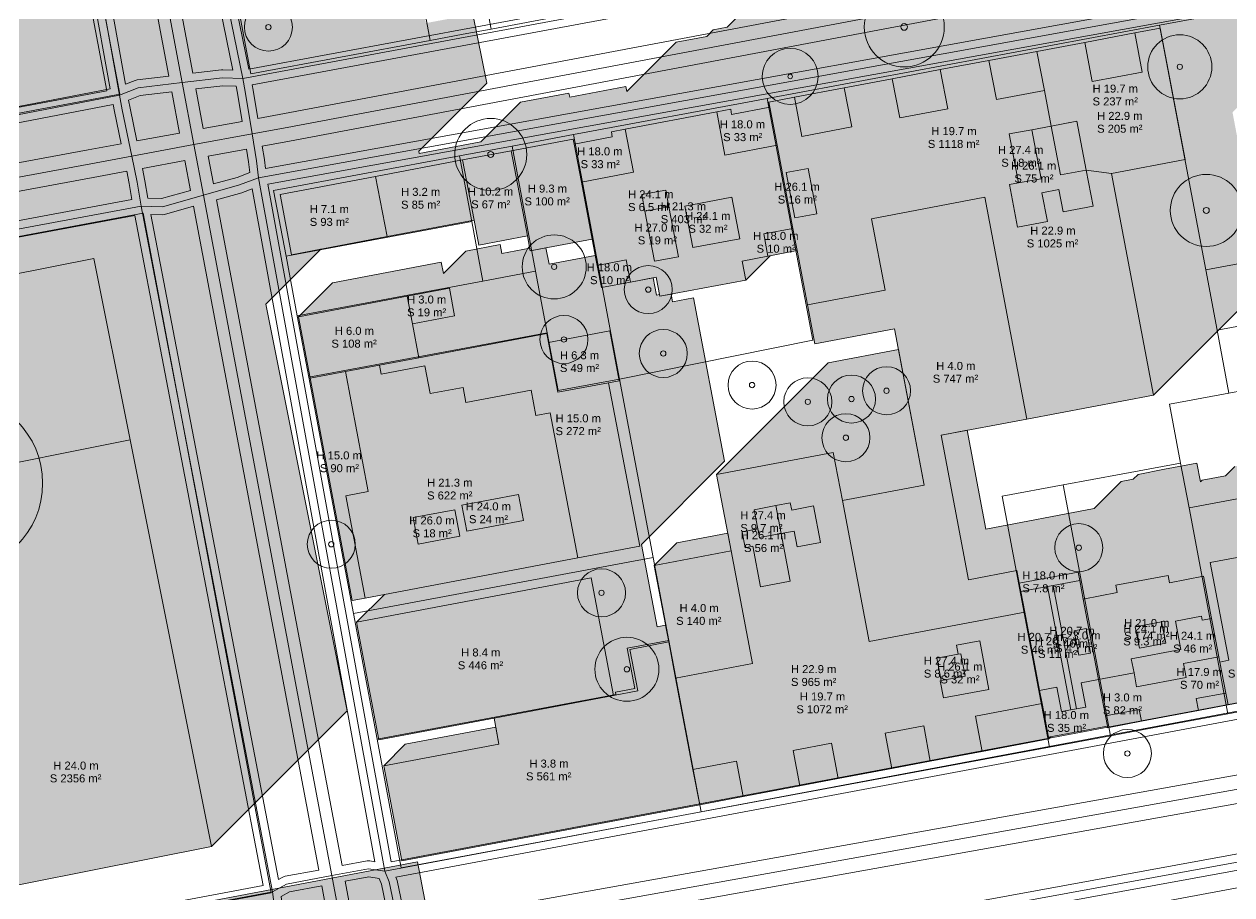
# Model space of a CAD drawing. Header units: metres. Extents: x -8 to 1190, y -11 to 1223.
# Drawn here: x 906.1 to 1057, y 972.3 to 1081.1 of the extents above; entities that cross this region are included whole.
import ezdxf

# ---------------------------------------------------------------- set-up
doc = ezdxf.new("R2010")
doc.units = ezdxf.units.M
doc.header["$MEASUREMENT"] = 0
for name, color, linetype, lineweight, true_color in [('TPX_BUILDING_AREAS_TEXT', 7, 'CONTINUOUS', 0, 0x000000), ('TPX_BUILDING_HEIGHTS_TEXT', 7, 'CONTINUOUS', 0, 0x000000), ('TPX_BUILDINGS', 7, 'CONTINUOUS', 0, 0x000000), ('TPX_BUILDINGS_HATCH', 7, 'CONTINUOUS', 0, 0xf0f0f0), ('TPX_BUILDINGS_SHADOWS_HATCH', 7, 'CONTINUOUS', 0, 0x000000), ('TPX_BUILDINGS_SHADOWS_OUTLINES', 7, 'CONTINUOUS', 0, 0x000000), ('TPX_CADASTRES', 7, 'CONTINUOUS', 0, 0x646464), ('TPX_ROADS_AXES', 7, 'CONTINUOUS', 0, 0x323232), ('TPX_ROADS_CONTOURS', 7, 'CONTINUOUS', 0, 0x646464), ('TPX_VEGETATION_TREES_INDIVIDUAL', 7, 'CONTINUOUS', 0, 0x136734)]:
    doc.layers.add(name, color=color, linetype=linetype, lineweight=lineweight, true_color=true_color)
doc.styles.add('TPX_TEXTE', font='arial.ttf')

# ---------------------------------------------------------------- blocks, each defined once
blk = doc.blocks.new('TREETR003_CR030')
at = {"layer": 'TPX_VEGETATION_TREES_INDIVIDUAL'}
for radius in [3, 0.333]:
    blk.add_circle((0, 0, 0.04), radius, dxfattribs=at)
blk = doc.blocks.new('TREETR003_CR035')
at = {"layer": 'TPX_VEGETATION_TREES_INDIVIDUAL'}
for radius in [3.5, 0.292]:
    blk.add_circle((0, 0, 0.04), radius, dxfattribs=at)
blk = doc.blocks.new('TREETR004_CR045')
at = {"layer": 'TPX_VEGETATION_TREES_INDIVIDUAL'}
for radius in [4.5, 0.375]:
    blk.add_circle((0, 0, 0.04), radius, dxfattribs=at)
blk = doc.blocks.new('TREETR003_CR040')
at = {"layer": 'TPX_VEGETATION_TREES_INDIVIDUAL'}
for radius in [4, 0.333]:
    blk.add_circle((0, 0, 0.04), radius, dxfattribs=at)
blk = doc.blocks.new('TREETR004_CR050')
at = {"layer": 'TPX_VEGETATION_TREES_INDIVIDUAL'}
for radius in [5, 0.417]:
    blk.add_circle((0, 0, 0.04), radius, dxfattribs=at)
blk = doc.blocks.new('TREETR009_CR110')
at = {"layer": 'TPX_VEGETATION_TREES_INDIVIDUAL'}
for radius in [11, 0.917]:
    blk.add_circle((0, 0, 0.04), radius, dxfattribs=at)

msp = doc.modelspace()

# ---------------------------------------------------------------- hatches: boundary and pattern name
at = {"layer": 'TPX_BUILDINGS_HATCH'}
h = msp.add_hatch(color=256, dxfattribs=at)
h.paths.add_polyline_path([(905.04, 1133.21), (840.03, 1121.08), (845.72, 1090.84), (847.83, 1079.6), (851.39, 1060.62), (916.41, 1072.75), (905.04, 1133.21)])
h.paths.add_polyline_path([(875.44, 1111.5), (887.15, 1113.68), (892.71, 1084.04), (890.51, 1083.64), (886.66, 1104.15), (877.16, 1102.38), (875.44, 1111.5)], flags=16)
for points in [[(1038.62, 1078.79), (1032.63, 1077.66), (1033.56, 1072.76), (1034.4, 1068.33), (1037.63, 1068.94), (1038.79, 1062.82), (1041.93, 1062.42), (1051.16, 1064.16), (1048.04, 1080.57), (1044.84, 1079.97), (1038.62, 1078.79)], [(1038.62, 1078.79), (1032.63, 1077.66), (1033.56, 1072.76), (1034.4, 1068.33), (1037.63, 1068.94), (1038.79, 1062.82), (1041.93, 1062.42), (1051.16, 1064.16), (1048.04, 1080.57), (1044.84, 1079.97), (1045.78, 1075.07), (1039.55, 1073.9), (1038.62, 1078.79)], [(1002.34, 1071.93), (999.14, 1071.33), (999.26, 1070.69), (1000.16, 1065.94), (1002.14, 1055.54), (1002.67, 1052.77), (1003.96, 1045.98), (1013.65, 1047.81), (1011.96, 1056.75), (1026.11, 1059.44), (1031.38, 1031.73), (1047.2, 1034.72), (1041.93, 1062.42), (1038.79, 1062.82), (1035.57, 1062.22), (1034.4, 1068.33), (1033.56, 1072.76), (1032.63, 1077.66), (1026.63, 1076.52), (1020.56, 1075.38), (1014.56, 1074.24), (1008.56, 1073.11), (1002.34, 1071.93)], [(1002.34, 1071.93), (999.14, 1071.33), (999.26, 1070.69), (1000.16, 1065.94), (1002.14, 1055.54), (1002.67, 1052.77), (1003.96, 1045.98), (1013.65, 1047.81), (1011.96, 1056.75), (1026.11, 1059.44), (1031.38, 1031.73), (1047.2, 1034.72), (1041.93, 1062.42), (1038.79, 1062.82), (1035.57, 1062.22), (1034.4, 1068.33), (1033.56, 1072.76), (1027.56, 1071.63), (1026.63, 1076.52), (1020.56, 1075.38), (1021.49, 1070.49), (1015.49, 1069.35), (1014.56, 1074.24), (1008.56, 1073.11), (1009.49, 1068.22), (1003.27, 1067.04), (1002.34, 1071.93)], [(982.23, 1062.56), (975.71, 1061.32), (977.07, 1054.19), (977.69, 1050.93), (981.33, 1051.61), (981.87, 1048.84), (985.07, 1049.45), (985.52, 1047.07), (996.27, 1049.1), (995.82, 1051.47), (999.03, 1052.08), (998.49, 1054.86), (1002.14, 1055.54), (1000.16, 1065.94), (993.65, 1064.71), (992.62, 1070.1), (981.2, 1067.94), (982.23, 1062.56)], [(994.37, 1070.43), (992.62, 1070.1), (993.65, 1064.71), (1000.16, 1065.94), (999.26, 1070.69), (994.49, 1069.79), (994.37, 1070.43)], [(1031.98, 1067.88), (1029.18, 1067.34), (1030.34, 1061.23), (1029.19, 1061.02), (1030.21, 1055.71), (1033.93, 1056.4), (1033.25, 1059.99), (1035.37, 1060.39), (1035.9, 1057.62), (1039.65, 1058.32), (1038.79, 1062.82), (1035.57, 1062.22), (1034.4, 1068.33), (1031.98, 1067.88)], [(979.58, 1066.98), (974.81, 1066.07), (975.71, 1061.32), (982.23, 1062.56), (981.2, 1067.94), (979.46, 1067.62), (979.58, 1066.98)], [(1031.98, 1067.88), (1029.18, 1067.34), (1030.34, 1061.23), (1033.14, 1061.75), (1031.98, 1067.88)], [(966.95, 1065.25), (960.88, 1064.1), (962.31, 1056.57), (962.91, 1053.46), (968.97, 1054.61), (966.95, 1065.25)], [(974.69, 1066.71), (966.95, 1065.25), (968.97, 1054.61), (969.33, 1052.73), (977.07, 1054.19), (975.71, 1061.32), (974.81, 1066.07), (974.69, 1066.71)], [(960.88, 1064.1), (950.01, 1062.05), (951.44, 1054.52), (962.31, 1056.57), (960.88, 1064.1)], [(1004.05, 1063.05), (1001.31, 1062.54), (1002.4, 1056.85), (1005.13, 1057.35), (1004.05, 1063.05)], [(950.01, 1062.05), (938.08, 1059.8), (939.51, 1052.26), (951.44, 1054.52), (950.01, 1062.05)], [(986.26, 1060.33), (983.26, 1059.77), (983.65, 1057.68), (986.65, 1058.24), (986.26, 1060.33)], [(994.51, 1059.45), (988.64, 1058.34), (989.62, 1053.14), (995.5, 1054.25), (994.51, 1059.45)], [(1013.65, 1047.81), (1003.96, 1045.98), (1004.88, 1041.14), (1014.83, 1043.02), (1018.54, 1023.49), (1008.33, 1021.56), (1011.68, 1003.94), (1031.12, 1007.62), (1030.62, 1010.18), (1030.43, 1011.22), (1030.13, 1012.79), (1024.1, 1011.64), (1020.66, 1029.71), (1031.38, 1031.73), (1026.11, 1059.44), (1011.96, 1056.75), (1013.65, 1047.81)], [(986.65, 1058.24), (983.65, 1057.68), (984.84, 1051.45), (987.83, 1052.01), (986.65, 1058.24)], [(1002.14, 1055.54), (998.49, 1054.86), (999.03, 1052.08), (1002.67, 1052.77), (1002.14, 1055.54)], [(914.82, 1051.8), (856.01, 1040.13), (860.54, 1017.43), (897.68, 1024.82), (919.34, 1029.13), (914.82, 1051.8)], [(981.33, 1051.61), (977.69, 1050.93), (978.21, 1048.15), (981.87, 1048.84), (981.33, 1051.61)], [(959.23, 1048.08), (953.96, 1047.08), (954.6, 1043.64), (959.88, 1044.64), (959.23, 1048.08)], [(953.96, 1047.08), (940.36, 1044.51), (941.83, 1036.82), (946.23, 1037.66), (950.49, 1038.46), (955.42, 1039.39), (954.6, 1043.64), (953.96, 1047.08)], [(979.25, 1042.73), (971.59, 1041.28), (972.78, 1035.07), (979.11, 1036.27), (980.43, 1036.52), (979.25, 1042.73)], [(955.42, 1039.39), (950.49, 1038.46), (950.7, 1037.35), (956.16, 1038.39), (956.83, 1034.91), (960.93, 1035.68), (961.29, 1033.81), (969.43, 1035.35), (970.04, 1032.16), (971.82, 1032.49), (975.26, 1014.38), (983, 1015.85), (979.11, 1036.27), (972.78, 1035.07), (971.59, 1041.28), (971.38, 1042.41), (955.42, 1039.39)], [(950.49, 1038.46), (946.23, 1037.66), (949.08, 1022.66), (946.28, 1022.13), (948.71, 1009.37), (975.26, 1014.38), (971.82, 1032.49), (970.04, 1032.16), (969.43, 1035.35), (961.29, 1033.81), (960.93, 1035.68), (956.83, 1034.91), (956.16, 1038.39), (950.7, 1037.35), (950.49, 1038.46)], [(946.23, 1037.66), (941.83, 1036.82), (947.1, 1009.06), (948.71, 1009.37), (946.28, 1022.13), (949.08, 1022.66), (946.23, 1037.66)], [(903.58, 995.39), (848.97, 984.5), (853.24, 963.16), (929.49, 978.31), (919.34, 1029.13), (897.68, 1024.82), (903.58, 995.39)], [(997.09, 1001.19), (987.49, 999.37), (989.66, 987.95), (995.09, 988.98), (995.93, 984.57), (1002.99, 985.91), (1002.16, 990.31), (1006.96, 991.22), (1007.8, 986.82), (1014.51, 988.08), (1013.67, 992.49), (1018.48, 993.39), (1019.31, 989), (1025.78, 990.21), (1024.94, 994.62), (1033.29, 996.19), (1032.97, 997.81), (1031.12, 1007.62), (1011.68, 1003.94), (1008.33, 1021.56), (1007.18, 1027.57), (992.6, 1024.81), (994.42, 1015.26), (997.09, 1001.19)], [(997.09, 1001.19), (987.49, 999.37), (989.66, 987.95), (990.5, 983.55), (995.93, 984.57), (1002.99, 985.91), (1007.8, 986.82), (1014.51, 988.08), (1019.31, 989), (1025.78, 990.21), (1034.12, 991.79), (1034.08, 991.97), (1033.29, 996.19), (1032.97, 997.81), (1031.12, 1007.62), (1011.68, 1003.94), (1008.33, 1021.56), (1007.18, 1027.57), (992.6, 1024.81), (994.42, 1015.26), (997.09, 1001.19)], [(967.88, 1022.32), (960.8, 1020.98), (961.41, 1017.73), (968.5, 1019.07), (967.88, 1022.32)], [(959.9, 1020.4), (954.69, 1019.43), (955.33, 1016.11), (960.52, 1017.09), (959.9, 1020.4)], [(997.75, 1018.02), (995.8, 1017.65), (996.18, 1015.66), (997.12, 1015.83), (998.08, 1010.75), (1001.79, 1011.46), (1000.66, 1017.44), (1002.28, 1017.74), (1002.66, 1015.75), (1005.61, 1016.3), (1004.73, 1020.87), (1001.99, 1020.35), (1001.82, 1021.26), (999.99, 1020.91), (997.3, 1020.4), (997.75, 1018.02)], [(999.99, 1020.91), (997.3, 1020.4), (997.75, 1018.02), (997.95, 1016.93), (1000.66, 1017.44), (999.99, 1020.91)], [(994.42, 1015.26), (984.82, 1013.45), (986.63, 1003.89), (987.49, 999.37), (997.09, 1001.19), (994.42, 1015.26)], [(1058.78, 1014.66), (1054.27, 1013.8), (1056.59, 1001.59), (1055.48, 1001.37), (1056.22, 997.48), (1056.5, 996.02), (1064, 997.43), (1061.39, 1011.16), (1059.52, 1010.81), (1058.78, 1014.66)], [(1037.77, 1012.6), (1030.43, 1011.22), (1030.62, 1010.18), (1033.94, 1010.81), (1034.65, 1010.95), (1037.97, 1011.57), (1037.77, 1012.6)], [(976.95, 1011.88), (947.62, 1006.34), (950.41, 991.66), (964.8, 994.38), (979.74, 997.2), (976.95, 1011.88)], [(1034.65, 1010.95), (1033.94, 1010.81), (1036.86, 995.4), (1037.58, 995.54), (1034.65, 1010.95)], [(1037.97, 1011.57), (1034.65, 1010.95), (1037.58, 995.54), (1038.74, 995.75), (1038.17, 998.78), (1040.32, 999.2), (1038.41, 1009.24), (1037.97, 1011.57)], [(1042.66, 1010.05), (1038.41, 1009.24), (1040.32, 999.2), (1044.78, 1000.03), (1045.08, 998.26), (1051.26, 999.43), (1050.93, 1001.2), (1055.35, 1002.03), (1054.45, 1006.82), (1053.45, 1012.09), (1049.18, 1011.28), (1049.01, 1012.2), (1042.49, 1010.97), (1042.66, 1010.05)], [(1033.94, 1010.81), (1030.62, 1010.18), (1031.12, 1007.62), (1032.97, 997.81), (1035.13, 998.22), (1035.71, 995.19), (1036.86, 995.4), (1033.94, 1010.81)], [(1050.6, 1002.96), (1044.41, 1001.79), (1044.78, 1000.03), (1045.08, 998.26), (1051.26, 999.43), (1050.93, 1001.2), (1055.35, 1002.03), (1054.45, 1006.82), (1053.29, 1006.61), (1053.2, 1007.11), (1049.92, 1006.48), (1050.6, 1002.96)], [(1048.21, 1006.41), (1044.91, 1005.79), (1045.43, 1003.09), (1048.73, 1003.72), (1048.21, 1006.41)], [(1038.76, 1005.56), (1037.26, 1005.28), (1037.85, 1002.22), (1039.34, 1002.5), (1038.76, 1005.56)], [(965.41, 991.12), (951.02, 988.41), (953.29, 976.52), (990.5, 983.55), (989.66, 987.95), (987.49, 999.37), (986.63, 1003.89), (981.76, 1002.96), (982.75, 997.77), (979.74, 997.2), (964.8, 994.38), (965.41, 991.12)], [(1022.8, 1002.34), (1020.14, 1001.84), (1020.67, 999.05), (1020.55, 999.04), (1020.95, 996.9), (1026.64, 997.96), (1025.49, 1004.02), (1022.59, 1003.47), (1022.8, 1002.34)], [(1022.8, 1002.34), (1020.14, 1001.84), (1020.67, 999.05), (1023.66, 999.62), (1023.13, 1002.41), (1022.8, 1002.34)], [(1044.78, 1000.03), (1040.32, 999.2), (1041.18, 994.65), (1041.43, 993.36), (1041.46, 993.17), (1045.68, 993.97), (1052.8, 995.32), (1056.5, 996.02), (1056.22, 997.48), (1055.48, 1001.37), (1055.35, 1002.03), (1050.93, 1001.2), (1051.26, 999.43), (1045.08, 998.26), (1044.78, 1000.03)], [(1044.78, 1000.03), (1040.32, 999.2), (1041.18, 994.65), (1045.4, 995.45), (1045.68, 993.97), (1052.8, 995.32), (1052.52, 996.8), (1056.22, 997.48), (1055.48, 1001.37), (1055.35, 1002.03), (1050.93, 1001.2), (1051.26, 999.43), (1045.08, 998.26), (1044.78, 1000.03)], [(1035.13, 998.22), (1032.97, 997.81), (1033.29, 996.19), (1034.08, 991.97), (1041.43, 993.36), (1041.18, 994.65), (1040.32, 999.2), (1038.17, 998.78), (1038.74, 995.75), (1037.58, 995.54), (1036.86, 995.4), (1035.71, 995.19), (1035.13, 998.22)]]:
    msp.add_hatch(color=256, dxfattribs=at).paths.add_polyline_path(points)
at = {"layer": 'TPX_BUILDINGS_SHADOWS_HATCH'}
h = msp.add_hatch(color=256, dxfattribs=at)
h.paths.add_polyline_path([(623.67, 1037.01), (616.95, 1030.29), (655.74, 1059.6), (657.99, 1061.29), (674.58, 1038.75), (674.84, 1037.36), (676.64, 1027.67), (640.59, 1021.06), (619.5, 999.97), (639.07, 1003.63), (648.18, 990.73), (653.39, 963.1), (656.94, 963.76), (660.45, 945.19), (675.69, 948.03), (677.41, 938.91), (661.32, 935.9), (663.79, 922.76), (724.74, 983.72), (723.79, 988.76), (727.16, 992.12), (724.14, 1008.12), (726.2, 1020.25), (745.42, 1023.85), (746.78, 1016.64), (750.71, 1017.37), (751.81, 1011.56), (757.12, 1012.56), (767.64, 956.87), (770.24, 943.11), (774.48, 947.35), (771.89, 961.11), (765.8, 993.32), (783.15, 1010.67), (780.27, 1025.09), (856.01, 1040.13), (914.82, 1051.8), (919.34, 1029.13), (929.49, 978.31), (946.46, 995.28), (936.31, 1046.1), (943.17, 1052.95), (939.51, 1052.26), (938.08, 1059.8), (950.01, 1062.05), (960.88, 1064.1), (966.95, 1065.25), (974.69, 1066.71), (974.81, 1066.07), (979.58, 1066.98), (979.46, 1067.62), (981.2, 1067.94), (992.62, 1070.1), (994.37, 1070.43), (994.49, 1069.79), (999.26, 1070.69), (999.14, 1071.33), (1002.34, 1071.93), (1008.56, 1073.11), (1014.56, 1074.24), (1020.56, 1075.38), (1026.63, 1076.52), (1032.63, 1077.66), (1038.62, 1078.79), (1044.84, 1079.97), (1048.04, 1080.57), (1051.16, 1064.16), (1041.93, 1062.42), (1047.2, 1034.72), (1061.13, 1048.65), (1057.06, 1070.06), (1065.09, 1078.09), (1061.97, 1094.5), (1058.77, 1093.9), (1052.55, 1092.72), (1046.56, 1091.59), (1040.56, 1090.45), (1034.49, 1089.31), (1028.49, 1088.17), (1022.49, 1087.04), (1016.27, 1085.86), (1013.07, 1085.26), (1011.06, 1083.24), (1008.16, 1082.7), (1007.68, 1085.16), (996.26, 1083.01), (993.93, 1080.67), (992.19, 1080.34), (991.37, 1079.53), (987.54, 1078.8), (981.39, 1072.65), (981.26, 1073.28), (974.26, 1071.96), (974.16, 1072.46), (968.1, 1071.31), (963.15, 1066.36), (955.44, 1064.91), (955.39, 1065.18), (963.89, 1073.68), (962.17, 1082.29), (956.29, 1081.19), (953.66, 1095.22), (929.3, 1090.38), (918.69, 1146.86), (853.68, 1134.72), (852.9, 1133.95), (821.49, 1128.08), (820.15, 1126.73), (811.24, 1125.07), (810.71, 1127.93), (805.52, 1126.96), (803.03, 1126.5), (774.74, 1121.25), (769.86, 1116.37), (769.13, 1120.2), (757.31, 1118.01), (755.73, 1126.42), (726.08, 1120.82), (725.9, 1121.73), (722.33, 1121.06), (724.1, 1111.74), (718.5, 1110.68), (712.75, 1109.6), (705.28, 1108.2), (695.59, 1106.37), (680.22, 1091), (741.44, 1102.55), (752.94, 1041.95), (746.74, 1040.78), (736.74, 1030.78), (735.73, 1036.07), (717.92, 1032.72), (717.44, 1035.26), (717.1, 1035.2), (691.72, 1030.41), (685.08, 1065.35), (684.84, 1065.31), (674.39, 1054.85), (664.7, 1068.01), (662.46, 1066.32), (623.67, 1037.01)])
h.paths.add_polyline_path([(659.31, 964.85), (672.09, 967.23), (674.77, 952.95), (662, 950.57), (659.31, 964.85)], flags=16)
h.paths.add_polyline_path([(694.88, 1013.8), (717.77, 1018.11), (723.41, 988.45), (723.42, 988.38), (711.34, 986.11), (696.31, 1006.22), (694.88, 1013.8)], flags=16)
h.paths.add_polyline_path([(759.54, 1106.05), (791.6, 1112.03), (808.62, 1115.21), (840.03, 1121.08), (905.04, 1133.21), (916.41, 1072.75), (882.26, 1066.38), (872.98, 1057.1), (818.83, 1046.35), (826.98, 1054.49), (826.7, 1056.01), (787.51, 1048.69), (783.55, 1047.95), (770.91, 1045.59), (769.41, 1053.57), (768.07, 1060.68), (766.7, 1067.95), (765.22, 1075.82), (762.41, 1090.78), (759.54, 1106.05)], flags=16)
for points in [[(1037, 1068.83), (1034.4, 1068.33), (1035.57, 1062.22), (1038.79, 1062.82), (1037.63, 1068.94), (1037, 1068.83)], [(944.61, 1048.76), (940.36, 1044.51), (953.96, 1047.08), (959.23, 1048.08), (959.88, 1044.64), (954.6, 1043.64), (955.42, 1039.39), (971.38, 1042.41), (971.59, 1041.28), (979.25, 1042.73), (980.43, 1036.52), (979.11, 1036.27), (983, 1015.85), (975.26, 1014.38), (951.1, 1009.82), (947.62, 1006.34), (976.95, 1011.88), (979.74, 997.2), (982.75, 997.77), (981.76, 1002.96), (986.63, 1003.89), (986.23, 1005.99), (985.18, 1005.78), (983.22, 1016.07), (993.61, 1026.46), (989.72, 1046.87), (987.1, 1046.38), (986.92, 1047.33), (985.52, 1047.07), (985.48, 1047.29), (985.1, 1047.22), (984.69, 1049.37), (981.87, 1048.84), (978.21, 1048.15), (977.69, 1050.93), (977.45, 1052.16), (971.68, 1051.06), (971.29, 1053.1), (969.33, 1052.73), (969.26, 1053.08), (965.76, 1052.42), (965.55, 1053.52), (961.29, 1052.72), (958.47, 1049.9), (958.2, 1051.32), (944.61, 1048.76)], [(999.03, 1052.08), (995.82, 1051.47), (996.27, 1049.1), (999.31, 1052.13), (999.03, 1052.08)], [(994.87, 1027.08), (992.6, 1024.81), (1007.18, 1027.57), (1008.33, 1021.56), (1018.54, 1023.49), (1015.32, 1040.41), (1006.53, 1038.74), (994.87, 1027.08)], [(1020.72, 1029.72), (1020.66, 1029.71), (1024.1, 1011.64), (1030.13, 1012.79), (1030.43, 1011.22), (1037.77, 1012.6), (1037.97, 1011.57), (1038.41, 1009.24), (1042.66, 1010.05), (1042.49, 1010.97), (1049.01, 1012.2), (1049.18, 1011.28), (1053.45, 1012.09), (1054.45, 1006.82), (1055.35, 1002.03), (1055.48, 1001.37), (1056.59, 1001.59), (1054.27, 1013.8), (1058.78, 1014.66), (1059.52, 1010.81), (1061.39, 1011.16), (1061.1, 1012.66), (1064.2, 1013.25), (1064.64, 1010.93), (1068.37, 1011.64), (1070.9, 998.31), (1071.38, 998.79), (1066.87, 1022.53), (1072.78, 1023.65), (1074.27, 1015.83), (1077.28, 1016.4), (1075.31, 1026.76), (1070.12, 1025.78), (1068.77, 1024.43), (1068.29, 1026.94), (1064.03, 1026.13), (1063.86, 1027.05), (1057.34, 1025.82), (1056.17, 1024.65), (1053.26, 1024.09), (1053.05, 1023.88), (1052.6, 1026.2), (1048.57, 1025.45), (1045.26, 1024.82), (1044.67, 1024.23), (1043.16, 1023.94), (1039.76, 1020.55), (1026.26, 1017.99), (1023.91, 1030.32), (1020.72, 1029.72)], [(987.64, 1016.28), (984.82, 1013.45), (994.42, 1015.26), (994, 1017.48), (987.64, 1016.28)], [(953.71, 991.1), (951.02, 988.41), (965.41, 991.12), (965.01, 993.23), (953.71, 991.1)], [(1034.36, 992.03), (1034.08, 991.97), (1034.12, 991.79), (1034.36, 992.03)], [(912.47, 968.3), (894.94, 950.76), (937.71, 958.9), (944.87, 921.42), (962.41, 938.96), (955.25, 976.43), (912.47, 968.3)]]:
    msp.add_hatch(color=256, dxfattribs=at).paths.add_polyline_path(points)

# ---------------------------------------------------------------- linework, layer by layer
at = {"layer": 'TPX_BUILDINGS', "elevation": 0.04}
for points in [[(905.04, 1133.21), (840.03, 1121.08), (845.72, 1090.84), (847.83, 1079.6), (851.39, 1060.62), (916.41, 1072.75)], [(1038.62, 1078.79), (1032.63, 1077.66), (1033.56, 1072.76), (1034.4, 1068.33), (1037.63, 1068.94), (1038.79, 1062.82), (1041.93, 1062.42), (1051.16, 1064.16), (1048.04, 1080.57), (1044.84, 1079.97)], [(1038.62, 1078.79), (1032.63, 1077.66), (1033.56, 1072.76), (1034.4, 1068.33), (1037.63, 1068.94), (1038.79, 1062.82), (1041.93, 1062.42), (1051.16, 1064.16), (1048.04, 1080.57), (1044.84, 1079.97), (1045.78, 1075.07), (1039.55, 1073.9)], [(1002.34, 1071.93), (999.14, 1071.33), (999.26, 1070.69), (1000.16, 1065.94), (1002.14, 1055.54), (1002.67, 1052.77), (1003.96, 1045.98), (1013.65, 1047.81), (1011.96, 1056.75), (1026.11, 1059.44), (1031.38, 1031.73), (1047.2, 1034.72), (1041.93, 1062.42), (1038.79, 1062.82), (1035.57, 1062.22), (1034.4, 1068.33), (1033.56, 1072.76), (1032.63, 1077.66), (1026.63, 1076.52), (1020.56, 1075.38), (1014.56, 1074.24), (1008.56, 1073.11)], [(1002.34, 1071.93), (999.14, 1071.33), (999.26, 1070.69), (1000.16, 1065.94), (1002.14, 1055.54), (1002.67, 1052.77), (1003.96, 1045.98), (1013.65, 1047.81), (1011.96, 1056.75), (1026.11, 1059.44), (1031.38, 1031.73), (1047.2, 1034.72), (1041.93, 1062.42), (1038.79, 1062.82), (1035.57, 1062.22), (1034.4, 1068.33), (1033.56, 1072.76), (1027.56, 1071.63), (1026.63, 1076.52), (1020.56, 1075.38), (1021.49, 1070.49), (1015.49, 1069.35), (1014.56, 1074.24), (1008.56, 1073.11), (1009.49, 1068.22), (1003.27, 1067.04)], [(982.23, 1062.56), (975.71, 1061.32), (977.07, 1054.19), (977.69, 1050.93), (981.33, 1051.61), (981.87, 1048.84), (985.07, 1049.45), (985.52, 1047.07), (996.27, 1049.1), (995.82, 1051.47), (999.03, 1052.08), (998.49, 1054.86), (1002.14, 1055.54), (1000.16, 1065.94), (993.65, 1064.71), (992.62, 1070.1), (981.2, 1067.94)], [(994.37, 1070.43), (992.62, 1070.1), (993.65, 1064.71), (1000.16, 1065.94), (999.26, 1070.69), (994.49, 1069.79)], [(1031.98, 1067.88), (1029.18, 1067.34), (1030.34, 1061.23), (1029.19, 1061.02), (1030.21, 1055.71), (1033.93, 1056.4), (1033.25, 1059.99), (1035.37, 1060.39), (1035.9, 1057.62), (1039.65, 1058.32), (1038.79, 1062.82), (1035.57, 1062.22), (1034.4, 1068.33)], [(979.58, 1066.98), (974.81, 1066.07), (975.71, 1061.32), (982.23, 1062.56), (981.2, 1067.94), (979.46, 1067.62)], [(1031.98, 1067.88), (1029.18, 1067.34), (1030.34, 1061.23), (1033.14, 1061.75)], [(966.95, 1065.25), (960.88, 1064.1), (962.31, 1056.57), (962.91, 1053.46), (968.97, 1054.61)], [(974.69, 1066.71), (966.95, 1065.25), (968.97, 1054.61), (969.33, 1052.73), (977.07, 1054.19), (975.71, 1061.32), (974.81, 1066.07)], [(960.88, 1064.1), (950.01, 1062.05), (951.44, 1054.52), (962.31, 1056.57)], [(1004.05, 1063.05), (1001.31, 1062.54), (1002.4, 1056.85), (1005.13, 1057.35)], [(950.01, 1062.05), (938.08, 1059.8), (939.51, 1052.26), (951.44, 1054.52)], [(986.26, 1060.33), (983.26, 1059.77), (983.65, 1057.68), (986.65, 1058.24)], [(994.51, 1059.45), (988.64, 1058.34), (989.62, 1053.14), (995.5, 1054.25)], [(1013.65, 1047.81), (1003.96, 1045.98), (1004.88, 1041.14), (1014.83, 1043.02), (1018.54, 1023.49), (1008.33, 1021.56), (1011.68, 1003.94), (1031.12, 1007.62), (1030.62, 1010.18), (1030.43, 1011.22), (1030.13, 1012.79), (1024.1, 1011.64), (1020.66, 1029.71), (1031.38, 1031.73), (1026.11, 1059.44), (1011.96, 1056.75)], [(986.65, 1058.24), (983.65, 1057.68), (984.84, 1051.45), (987.83, 1052.01)], [(1002.14, 1055.54), (998.49, 1054.86), (999.03, 1052.08), (1002.67, 1052.77)], [(914.82, 1051.8), (856.01, 1040.13), (860.54, 1017.43), (897.68, 1024.82), (919.34, 1029.13)], [(981.33, 1051.61), (977.69, 1050.93), (978.21, 1048.15), (981.87, 1048.84)], [(959.23, 1048.08), (953.96, 1047.08), (954.6, 1043.64), (959.88, 1044.64)], [(953.96, 1047.08), (940.36, 1044.51), (941.83, 1036.82), (946.23, 1037.66), (950.49, 1038.46), (955.42, 1039.39), (954.6, 1043.64)], [(979.25, 1042.73), (971.59, 1041.28), (972.78, 1035.07), (979.11, 1036.27), (980.43, 1036.52)], [(955.42, 1039.39), (950.49, 1038.46), (950.7, 1037.35), (956.16, 1038.39), (956.83, 1034.91), (960.93, 1035.68), (961.29, 1033.81), (969.43, 1035.35), (970.04, 1032.16), (971.82, 1032.49), (975.26, 1014.38), (983, 1015.85), (979.11, 1036.27), (972.78, 1035.07), (971.59, 1041.28), (971.38, 1042.41)], [(950.49, 1038.46), (946.23, 1037.66), (949.08, 1022.66), (946.28, 1022.13), (948.71, 1009.37), (975.26, 1014.38), (971.82, 1032.49), (970.04, 1032.16), (969.43, 1035.35), (961.29, 1033.81), (960.93, 1035.68), (956.83, 1034.91), (956.16, 1038.39), (950.7, 1037.35)], [(946.23, 1037.66), (941.83, 1036.82), (947.1, 1009.06), (948.71, 1009.37), (946.28, 1022.13), (949.08, 1022.66)], [(903.58, 995.39), (848.97, 984.5), (853.24, 963.16), (929.49, 978.31), (919.34, 1029.13), (897.68, 1024.82)], [(997.09, 1001.19), (987.49, 999.37), (989.66, 987.95), (995.09, 988.98), (995.93, 984.57), (1002.99, 985.91), (1002.16, 990.31), (1006.96, 991.22), (1007.8, 986.82), (1014.51, 988.08), (1013.67, 992.49), (1018.48, 993.39), (1019.31, 989), (1025.78, 990.21), (1024.94, 994.62), (1033.29, 996.19), (1032.97, 997.81), (1031.12, 1007.62), (1011.68, 1003.94), (1008.33, 1021.56), (1007.18, 1027.57), (992.6, 1024.81), (994.42, 1015.26)], [(997.09, 1001.19), (987.49, 999.37), (989.66, 987.95), (990.5, 983.55), (995.93, 984.57), (1002.99, 985.91), (1007.8, 986.82), (1014.51, 988.08), (1019.31, 989), (1025.78, 990.21), (1034.12, 991.79), (1034.08, 991.97), (1033.29, 996.19), (1032.97, 997.81), (1031.12, 1007.62), (1011.68, 1003.94), (1008.33, 1021.56), (1007.18, 1027.57), (992.6, 1024.81), (994.42, 1015.26)], [(967.88, 1022.32), (960.8, 1020.98), (961.41, 1017.73), (968.5, 1019.07)], [(959.9, 1020.4), (954.69, 1019.43), (955.33, 1016.11), (960.52, 1017.09)], [(997.75, 1018.02), (995.8, 1017.65), (996.18, 1015.66), (997.12, 1015.83), (998.08, 1010.75), (1001.79, 1011.46), (1000.66, 1017.44), (1002.28, 1017.74), (1002.66, 1015.75), (1005.61, 1016.3), (1004.73, 1020.87), (1001.99, 1020.35), (1001.82, 1021.26), (999.99, 1020.91), (997.3, 1020.4)], [(999.99, 1020.91), (997.3, 1020.4), (997.75, 1018.02), (997.95, 1016.93), (1000.66, 1017.44)], [(994.42, 1015.26), (984.82, 1013.45), (986.63, 1003.89), (987.49, 999.37), (997.09, 1001.19)], [(1058.78, 1014.66), (1054.27, 1013.8), (1056.59, 1001.59), (1055.48, 1001.37), (1056.22, 997.48), (1056.5, 996.02), (1064, 997.43), (1061.39, 1011.16), (1059.52, 1010.81)], [(1037.77, 1012.6), (1030.43, 1011.22), (1030.62, 1010.18), (1033.94, 1010.81), (1034.65, 1010.95), (1037.97, 1011.57)], [(976.95, 1011.88), (947.62, 1006.34), (950.41, 991.66), (964.8, 994.38), (979.74, 997.2)], [(1034.65, 1010.95), (1033.94, 1010.81), (1036.86, 995.4), (1037.58, 995.54)], [(1037.97, 1011.57), (1034.65, 1010.95), (1037.58, 995.54), (1038.74, 995.75), (1038.17, 998.78), (1040.32, 999.2), (1038.41, 1009.24)], [(1042.66, 1010.05), (1038.41, 1009.24), (1040.32, 999.2), (1044.78, 1000.03), (1045.08, 998.26), (1051.26, 999.43), (1050.93, 1001.2), (1055.35, 1002.03), (1054.45, 1006.82), (1053.45, 1012.09), (1049.18, 1011.28), (1049.01, 1012.2), (1042.49, 1010.97)], [(1033.94, 1010.81), (1030.62, 1010.18), (1031.12, 1007.62), (1032.97, 997.81), (1035.13, 998.22), (1035.71, 995.19), (1036.86, 995.4)], [(1050.6, 1002.96), (1044.41, 1001.79), (1044.78, 1000.03), (1045.08, 998.26), (1051.26, 999.43), (1050.93, 1001.2), (1055.35, 1002.03), (1054.45, 1006.82), (1053.29, 1006.61), (1053.2, 1007.11), (1049.92, 1006.48)], [(1048.21, 1006.41), (1044.91, 1005.79), (1045.43, 1003.09), (1048.73, 1003.72)], [(1038.76, 1005.56), (1037.26, 1005.28), (1037.85, 1002.22), (1039.34, 1002.5)], [(965.41, 991.12), (951.02, 988.41), (953.29, 976.52), (990.5, 983.55), (989.66, 987.95), (987.49, 999.37), (986.63, 1003.89), (981.76, 1002.96), (982.75, 997.77), (979.74, 997.2), (964.8, 994.38)], [(1022.8, 1002.34), (1020.14, 1001.84), (1020.67, 999.05), (1020.55, 999.04), (1020.95, 996.9), (1026.64, 997.96), (1025.49, 1004.02), (1022.59, 1003.47)], [(1022.8, 1002.34), (1020.14, 1001.84), (1020.67, 999.05), (1023.66, 999.62), (1023.13, 1002.41)], [(1044.78, 1000.03), (1040.32, 999.2), (1041.18, 994.65), (1041.43, 993.36), (1041.46, 993.17), (1045.68, 993.97), (1052.8, 995.32), (1056.5, 996.02), (1056.22, 997.48), (1055.48, 1001.37), (1055.35, 1002.03), (1050.93, 1001.2), (1051.26, 999.43), (1045.08, 998.26)], [(1044.78, 1000.03), (1040.32, 999.2), (1041.18, 994.65), (1045.4, 995.45), (1045.68, 993.97), (1052.8, 995.32), (1052.52, 996.8), (1056.22, 997.48), (1055.48, 1001.37), (1055.35, 1002.03), (1050.93, 1001.2), (1051.26, 999.43), (1045.08, 998.26)], [(1035.13, 998.22), (1032.97, 997.81), (1033.29, 996.19), (1034.08, 991.97), (1041.43, 993.36), (1041.18, 994.65), (1040.32, 999.2), (1038.17, 998.78), (1038.74, 995.75), (1037.58, 995.54), (1036.86, 995.4), (1035.71, 995.19)]]:
    msp.add_lwpolyline(points, close=True, dxfattribs=at)
at = {"layer": 'TPX_BUILDINGS_SHADOWS_OUTLINES', "elevation": 0.04}
for points in [[(759.54, 1106.05), (791.6, 1112.03), (808.62, 1115.21), (840.03, 1121.08), (905.04, 1133.21), (916.41, 1072.75), (882.26, 1066.38), (872.98, 1057.1), (818.83, 1046.35), (826.98, 1054.49), (826.7, 1056.01), (787.51, 1048.69), (783.55, 1047.95), (770.91, 1045.59), (769.41, 1053.57), (768.07, 1060.68), (766.7, 1067.95), (765.22, 1075.82), (762.41, 1090.78)], [(1037, 1068.83), (1034.4, 1068.33), (1035.57, 1062.22), (1038.79, 1062.82), (1037.63, 1068.94)], [(944.61, 1048.76), (940.36, 1044.51), (953.96, 1047.08), (959.23, 1048.08), (959.88, 1044.64), (954.6, 1043.64), (955.42, 1039.39), (971.38, 1042.41), (971.59, 1041.28), (979.25, 1042.73), (980.43, 1036.52), (979.11, 1036.27), (983, 1015.85), (975.26, 1014.38), (951.1, 1009.82), (947.62, 1006.34), (976.95, 1011.88), (979.74, 997.2), (982.75, 997.77), (981.76, 1002.96), (986.63, 1003.89), (986.23, 1005.99), (985.18, 1005.78), (983.22, 1016.07), (993.61, 1026.46), (989.72, 1046.87), (987.1, 1046.38), (986.92, 1047.33), (985.52, 1047.07), (985.48, 1047.29), (985.1, 1047.22), (984.69, 1049.37), (981.87, 1048.84), (978.21, 1048.15), (977.69, 1050.93), (977.45, 1052.16), (971.68, 1051.06), (971.29, 1053.1), (969.33, 1052.73), (969.26, 1053.08), (965.76, 1052.42), (965.55, 1053.52), (961.29, 1052.72), (958.47, 1049.9), (958.2, 1051.32)], [(999.03, 1052.08), (995.82, 1051.47), (996.27, 1049.1), (999.31, 1052.13)], [(994.87, 1027.08), (992.6, 1024.81), (1007.18, 1027.57), (1008.33, 1021.56), (1018.54, 1023.49), (1015.32, 1040.41), (1006.53, 1038.74)], [(987.64, 1016.28), (984.82, 1013.45), (994.42, 1015.26), (994, 1017.48)], [(953.71, 991.1), (951.02, 988.41), (965.41, 991.12), (965.01, 993.23)], [(1034.36, 992.03), (1034.08, 991.97), (1034.12, 991.79)], [(912.47, 968.3), (894.94, 950.76), (937.71, 958.9), (944.87, 921.42), (962.41, 938.96), (955.25, 976.43)]]:
    msp.add_lwpolyline(points, close=True, dxfattribs=at)
for points in [[(996.26, 1083.01), (993.93, 1080.67), (992.19, 1080.34), (991.37, 1079.53), (987.54, 1078.8), (981.39, 1072.65), (981.26, 1073.28), (974.26, 1071.96), (974.16, 1072.46), (968.1, 1071.31), (963.15, 1066.36), (955.44, 1064.91), (955.39, 1065.18), (963.89, 1073.68), (962.17, 1082.29)], [(856.01, 1040.13), (914.82, 1051.8), (919.34, 1029.13), (929.49, 978.31), (946.46, 995.28), (936.31, 1046.1), (943.17, 1052.95), (939.51, 1052.26), (938.08, 1059.8), (950.01, 1062.05), (960.88, 1064.1), (966.95, 1065.25), (974.69, 1066.71), (974.81, 1066.07), (979.58, 1066.98), (979.46, 1067.62), (981.2, 1067.94), (992.62, 1070.1), (994.37, 1070.43), (994.49, 1069.79), (999.26, 1070.69), (999.14, 1071.33), (1002.34, 1071.93), (1008.56, 1073.11), (1014.56, 1074.24), (1020.56, 1075.38), (1026.63, 1076.52), (1032.63, 1077.66), (1038.62, 1078.79), (1044.84, 1079.97), (1048.04, 1080.57), (1051.16, 1064.16), (1041.93, 1062.42), (1047.2, 1034.72), (1061.13, 1048.65)], [(1057.34, 1025.82), (1056.17, 1024.65), (1053.26, 1024.09), (1053.05, 1023.88), (1052.6, 1026.2), (1048.57, 1025.45), (1045.26, 1024.82), (1044.67, 1024.23), (1043.16, 1023.94), (1039.76, 1020.55), (1026.26, 1017.99), (1023.91, 1030.32), (1020.72, 1029.72), (1020.66, 1029.71), (1024.1, 1011.64), (1030.13, 1012.79), (1030.43, 1011.22), (1037.77, 1012.6), (1037.97, 1011.57), (1038.41, 1009.24), (1042.66, 1010.05), (1042.49, 1010.97), (1049.01, 1012.2), (1049.18, 1011.28), (1053.45, 1012.09), (1054.45, 1006.82), (1055.35, 1002.03), (1055.48, 1001.37), (1056.59, 1001.59), (1054.27, 1013.8), (1058.78, 1014.66)]]:
    msp.add_lwpolyline(points, dxfattribs=at)
at = {"layer": 'TPX_CADASTRES', "elevation": 0.02}
for points in [[(960.12, 1143.68), (922.82, 1136.74), (934.43, 1074.85), (956.84, 1079.03), (950.95, 1110.45), (958.53, 1111.87), (964.43, 1080.45), (971.26, 1081.72), (965.3, 1113.5), (965.84, 1113.59), (964.55, 1120.48), (964.34, 1120.44), (962.07, 1132.97), (961.71, 1132.9), (960.25, 1140.95), (960.56, 1141.01)], [(906.39, 1134.1), (839.71, 1121.55), (845.88, 1089.09), (851.46, 1059.79), (918.05, 1072.32)], [(958.53, 1111.87), (950.95, 1110.45), (956.84, 1079.03), (960.95, 1079.8), (964.43, 1080.45)], [(1078.38, 1086.6), (1047.96, 1080.93), (1053.71, 1050.37), (1084.14, 1056.05)], [(1004.62, 1041.6), (980.48, 1036.71), (984.68, 1014.43), (986.63, 1004.06), (990.67, 982.64), (1034.2, 990.75), (1028.29, 1022.08), (1035.9, 1023.5), (1043.15, 1024.85), (1050.58, 1026.23), (1049.19, 1033.59), (1056.62, 1034.97), (1055.14, 1042.83), (1053.71, 1050.37), (1047.96, 1080.93), (998.94, 1071.79)], [(998.94, 1071.79), (974.72, 1067.27), (980.48, 1036.71), (1004.62, 1041.6)], [(974.72, 1067.27), (967.05, 1065.84), (970, 1050.19), (971.45, 1042.51), (972.81, 1035.28), (980.48, 1036.71)], [(967.05, 1065.84), (960.47, 1064.61), (962.02, 1056.39), (963.42, 1048.96), (970, 1050.19)], [(960.47, 1064.61), (937.27, 1060.28), (938.82, 1052.06), (962.02, 1056.39)], [(920.98, 1057.47), (772.63, 1029.64), (788.67, 945.01), (936.98, 972.55)], [(962.02, 1056.39), (938.82, 1052.06), (940.22, 1044.64), (963.42, 1048.96)], [(1084.14, 1056.05), (1053.71, 1050.37), (1055.14, 1042.83), (1085.56, 1048.49)], [(963.42, 1048.96), (940.22, 1044.64), (941.67, 1036.95), (971.45, 1042.51), (970, 1050.19)], [(1085.56, 1048.49), (1055.14, 1042.83), (1056.62, 1034.97), (1087.04, 1040.64)], [(971.45, 1042.51), (941.67, 1036.95), (947.23, 1007.45), (984.68, 1014.43), (980.48, 1036.71), (972.81, 1035.28)], [(1056.62, 1034.97), (1049.19, 1033.59), (1050.58, 1026.23), (1051.63, 1020.65), (1059.42, 1022.1), (1066.5, 1023.42), (1072.81, 1024.59), (1077.66, 998.84), (1094.33, 1001.95), (1087.04, 1040.64)], [(1043.15, 1024.85), (1035.9, 1023.5), (1041.8, 992.16), (1049.05, 993.51), (1056.48, 994.9), (1051.63, 1020.65), (1050.58, 1026.23)], [(1035.9, 1023.5), (1028.29, 1022.08), (1034.2, 990.75), (1041.8, 992.16)], [(1059.42, 1022.1), (1051.63, 1020.65), (1056.48, 994.9), (1064.27, 996.35)], [(984.68, 1014.43), (947.23, 1007.45), (950.19, 991.74), (980.02, 997.3), (979.97, 997.6), (982.4, 998.06), (981.45, 1003.09), (986.63, 1004.06)], [(980.02, 997.3), (950.19, 991.74), (953.22, 975.66), (990.67, 982.64), (986.63, 1004.06), (981.45, 1003.09), (982.4, 998.06), (979.97, 997.6)], [(1092.93, 979.73), (957, 954.37), (974.64, 862.99), (1005.73, 868.85), (1041.91, 875.68), (1054.26, 814.59), (1121.42, 830.46)]]:
    msp.add_lwpolyline(points, close=True, dxfattribs=at)
at = {"layer": 'TPX_ROADS_AXES', "elevation": 0.03}
for points in [[(891.12, 1218.59), (891.36, 1217.37), (891.17, 1216.21), (891.82, 1212.76), (892.39, 1209.8), (892.77, 1207.88), (905.16, 1145.09), (905.16, 1144.06), (905.78, 1140.28), (906.34, 1136.84), (906.62, 1135.39), (918.01, 1072.21), (918.36, 1070.36), (919.54, 1064.57), (920.2, 1061.32), (920.7, 1058.33), (923.38, 1058.26), (928.51, 1059.7), (933.01, 1060.97), (935.37, 1061.86), (1079.56, 1088.01), (1081.58, 1087.69), (1085.9, 1089.14), (1090.83, 1090.78)], [(972.58, 864.81), (972.2, 866.79), (971.52, 870.27), (971.12, 872.4), (969.3, 882.19), (954.98, 956.71), (954.81, 959.27), (953.19, 966.76), (951.71, 973.9), (951.16, 975.23), (935.37, 1061.86), (935.13, 1063.99), (934.58, 1067.35), (933.72, 1072.64), (933.4, 1074.26), (920.39, 1137.99), (920.09, 1139.27), (919.09, 1142.77), (917.76, 1147.43)], [(913.09, 1141.65), (914.08, 1136.36), (925.85, 1073.77), (927.31, 1066.02)], [(1184.57, 1122.07), (1087.06, 1104.2), (1084.68, 1103.87), (1081.16, 1103), (1075.3, 1101.56), (1073.45, 1100.33), (933.4, 1074.26), (930.89, 1074.37), (925.85, 1073.77), (920.33, 1073.1), (918.01, 1072.21), (770.03, 1043.68), (767.33, 1043.71), (762.42, 1042.5), (757.8, 1041.38), (755.52, 1041.03), (690.03, 1028.79), (688.6, 1028.58), (684.72, 1027.86), (678.96, 1026.78), (677.97, 1026.41), (675.65, 1025.95), (635.34, 1017.96), (617.94, 1014.51)], [(927.31, 1066.02), (934.58, 1067.35), (938.94, 1068.16), (1076.03, 1094.07), (1083.71, 1095.52)], [(763.69, 1035.74), (771.44, 1037.18), (914.42, 1063.63), (919.54, 1064.57), (927.31, 1066.02)], [(927.31, 1066.02), (928.51, 1059.7), (944.56, 974.69), (946.09, 966.45)], [(719.45, 1021.28), (757.5, 1028.06), (759.38, 1027.99), (764.93, 1029.13), (770.99, 1030.36), (772.73, 1030.77), (920.7, 1058.33), (937.14, 972.65), (937.36, 970.71), (938.27, 966.01), (938.91, 962.45), (939.56, 960.75), (947.62, 920.25), (948.15, 917.61), (948.67, 914.95), (954.52, 886.41), (955.94, 879.48), (956.37, 877.01), (956.31, 875.83), (957.71, 874.9)], [(1184.57, 1018.41), (1112.76, 1004.93), (1109.4, 1004.87), (1107.47, 1004.99), (1102.75, 1004.02), (1097.22, 1002.88), (1095.61, 1002.37), (951.16, 975.23), (949.13, 975.54), (944.56, 974.69), (938.89, 973.63), (937.14, 972.65), (840.86, 954.58), (822.64, 951.22), (797.09, 946.87), (787.87, 945.31), (785.21, 944.83)], [(1104.65, 994.03), (1093.76, 991.96), (953.19, 966.76), (950.04, 966.43), (946.09, 966.45)], [(787.57, 931.85), (790.37, 932.38), (806.15, 935.99), (862.73, 947.16), (883.36, 951.01), (939.56, 960.75), (941.49, 961.11), (947.6, 958.74), (952.91, 956.92), (954.98, 956.71), (1015.55, 968.67), (1092.51, 982.75), (1095.17, 983.2), (1099.82, 984.01), (1103.15, 984.59), (1105.57, 985.01), (1107.13, 985.28), (1111.05, 985.97), (1114.64, 986.58)]]:
    msp.add_lwpolyline(points, dxfattribs=at)
at = {"layer": 'TPX_ROADS_CONTOURS', "elevation": 0.03}
for points in [[(921.57, 1137.2), (1064.37, 1163.87), (1072.34, 1101.14), (934.18, 1075.43)], [(915.73, 1135.71), (919.01, 1136.47), (919.11, 1136.5), (919.63, 1136.68), (932.16, 1075.32), (930.94, 1075.37), (930.77, 1075.37), (927.16, 1074.94)], [(907.84, 1134.27), (908.84, 1134.18), (909.15, 1134.2), (912.8, 1135.04), (924.17, 1074.58), (920.21, 1074.1), (919.98, 1074.04), (918.78, 1073.58)], [(758.52, 1106.63), (905.82, 1134.22), (916.85, 1073), (770.82, 1044.85)], [(934.58, 1073.47), (1072.28, 1099.09), (1072.35, 1098.63), (1074.1, 1095.48), (938.62, 1069.88), (935.28, 1069.26), (934.71, 1072.8)], [(935.85, 1065.81), (939.27, 1066.44), (1075.89, 1092.26), (1076.92, 1090.41), (1076.94, 1090.37), (1077.95, 1088.73), (936.24, 1063.04), (936.13, 1064.1), (936.12, 1064.16)], [(936.53, 1061.06), (1078.76, 1086.85), (1094.44, 1003.17), (951.97, 976.4)], [(927.53, 1072.97), (930.93, 1073.37), (932.57, 1073.3), (932.74, 1072.46), (933.32, 1068.9), (928.46, 1068.01)], [(919.14, 1071.58), (920.58, 1072.13), (924.54, 1072.61), (925.51, 1067.46), (920.17, 1066.47), (919.34, 1070.55)], [(771.27, 1042.9), (917.21, 1071.04), (917.37, 1070.17), (918.21, 1066.11), (914.11, 1065.35), (772.08, 1039.07), (771.42, 1042.34)], [(929.11, 1064.57), (933.88, 1065.44), (934.14, 1063.86), (934.29, 1062.52), (932.7, 1061.92), (929.77, 1061.1)], [(920.87, 1063.04), (926.16, 1064.02), (926.87, 1060.28), (923.25, 1059.27), (921.55, 1059.31), (921.19, 1061.49)], [(772.77, 1035.64), (914.74, 1061.91), (918.91, 1062.68), (919.22, 1061.14), (919.55, 1059.14), (773.52, 1031.94), (773.31, 1033)], [(930.14, 1059.13), (933.28, 1060.01), (933.36, 1060.04), (934.6, 1060.5), (949.93, 976.43), (949.27, 976.52), (948.95, 976.52), (945.85, 975.94)], [(921.92, 1057.3), (923.35, 1057.26), (923.65, 1057.3), (927.24, 1058.31), (942.9, 975.39), (938.71, 974.61), (938.41, 974.5), (937.86, 974.2)], [(952.55, 974.48), (1094.61, 1001.17), (1094.62, 1000.73), (1093.09, 993.62), (953.82, 968.65), (952.69, 974.1), (952.63, 974.28)], [(954.54, 965.22), (1092.3, 989.92), (1091.27, 985.05), (1091.25, 984.72), (1091.4, 983.57), (1015.37, 969.66), (1015.36, 969.65), (955.9, 957.91), (955.81, 959.34), (955.78, 959.48)], [(1016.72, 967.87), (1091.71, 981.59), (1105.71, 908.66), (1049.91, 898.15), (1043.43, 903.18), (1041.41, 920.48), (1041.11, 921.08), (1021.98, 939.66)], [(938.21, 972.1), (939.24, 972.67), (943.27, 973.43), (944.24, 968.18), (941.11, 968.15), (940.9, 968.13), (938.93, 967.87), (938.35, 970.86)], [(946.22, 973.98), (949.15, 974.52), (950.45, 974.33), (950.75, 973.61), (951.83, 968.38), (949.96, 968.18), (947.29, 968.2)]]:
    msp.add_lwpolyline(points, close=True, dxfattribs=at)
msp.add_lwpolyline([(785.77, 963.02), (773.89, 1029.97), (919.91, 1057.17), (935.96, 973.45), (841.78, 955.77)], dxfattribs=at)

# ---------------------------------------------------------------- block references
at = {"layer": 'TPX_VEGETATION_TREES_INDIVIDUAL'}
for name, p in [('TREETR004_CR050', (1016.05, 1080.71, 0.04)), ('TREETR003_CR030', (936.62, 1080.69, 0.04)), ('TREETR003_CR040', (1050.48, 1075.73, 0.04)), ('TREETR003_CR035', (1001.8, 1074.54, 0.04)), ('TREETR004_CR045', (964.39, 1064.78, 0.04)), ('TREETR004_CR045', (1053.79, 1057.79, 0.04)), ('TREETR003_CR040', (972.32, 1050.74, 0.04)), ('TREETR003_CR030', (984.07, 1047.9, 0.04)), ('TREETR003_CR030', (973.53, 1041.67, 0.04)), ('TREETR003_CR030', (985.95, 1039.92, 0.04)), ('TREETR003_CR030', (997.04, 1035.98, 0.04)), ('TREETR003_CR030', (1013.84, 1035.26, 0.04)), ('TREETR003_CR030', (1004.01, 1033.88, 0.04)), ('TREETR003_CR030', (1009.46, 1034.23, 0.04)), ('TREETR009_CR110', (897.41, 1023.71, 0.04)), ('TREETR003_CR030', (1008.76, 1029.39, 0.04)), ('TREETR003_CR030', (944.47, 1016.09, 0.04)), ('TREETR003_CR030', (1037.86, 1015.66, 0.04)), ('TREETR003_CR030', (978.23, 1010.02, 0.04)), ('TREETR003_CR040', (981.4, 1000.47, 0.04)), ('TREETR003_CR030', (1043.93, 989.95, 0.04))]:
    msp.add_blockref(name, p, dxfattribs=at)

# ---------------------------------------------------------------- texts
at = {"layer": 'TPX_BUILDING_AREAS_TEXT', "style": 'TPX_TEXTE'}
for s, p in [('S 237 m²', (1039.58, 1070.91, 0.05)), ('S 205 m²', (1040.15, 1067.5, 0.05)), ('S 33 m²', (993.43, 1066.45, 0.05)), ('S 1118 m²', (1019, 1065.6, 0.05)), ('S 33 m²', (975.62, 1063.07, 0.05)), ('S 18 m²', (1028.18, 1063.25, 0.05)), ('S 75 m²', (1029.81, 1061.28, 0.05)), ('S 100 m²', (968.61, 1058.42, 0.05)), ('S 16 m²', (1000.25, 1058.65, 0.05)), ('S 85 m²', (953.19, 1058.01, 0.05)), ('S 67 m²', (961.95, 1058.05, 0.05)), ('S 6.5 m²', (981.55, 1057.71, 0.05)), ('S 93 m²', (941.78, 1055.86, 0.05)), ('S 403 m²', (985.63, 1056.2, 0.05)), ('S 32 m²', (989.09, 1055, 0.05)), ('S 19 m²', (982.77, 1053.55, 0.05)), ('S 10 m²', (997.61, 1052.51, 0.05)), ('S 1025 m²', (1031.36, 1053.17, 0.05)), ('S 10 m²', (976.8, 1048.58, 0.05)), ('S 19 m²', (953.94, 1044.56, 0.05)), ('S 108 m²', (944.49, 1040.65, 0.05)), ('S 49 m²', (973.04, 1037.6, 0.05)), ('S 747 m²', (1019.62, 1036.27, 0.05)), ('S 272 m²', (972.49, 1029.72, 0.05)), ('S 90 m²', (943.04, 1025.09, 0.05)), ('S 622 m²', (956.44, 1021.68, 0.05)), ('S 24 m²', (961.67, 1018.72, 0.05)), ('S 9.7 m²', (995.57, 1017.62, 0.05)), ('S 18 m²', (954.63, 1016.96, 0.05)), ('S 56 m²', (996.04, 1015.12, 0.05)), ('S 7.8 m²', (1030.8, 1010.09, 0.05)), ('S 140 m²', (987.55, 1006.02, 0.05)), ('S 174 m²', (1043.52, 1004.15, 0.05)), ('S 46 m²', (1030.62, 1002.42, 0.05)), ('S 46 m²', (1034.6, 1003.18, 0.05)), ('S 4.7 m²', (1034.9, 1002.59, 0.05)), ('S 9.3 m²', (1043.42, 1003.45, 0.05)), ('S 46 m²', (1049.65, 1002.56, 0.05)), ('S 11 m²', (1032.78, 1001.88, 0.05)), ('S 446 m²', (960.28, 1000.47, 0.05)), ('S 8.6 m²', (1018.5, 999.43, 0.05)), ('S 115 m²', (1056.49, 999.43, 0.05)), ('S 965 m²', (1001.9, 998.39, 0.05)), ('S 32 m²', (1020.57, 998.7, 0.05)), ('S 70 m²', (1050.5, 998.03, 0.05)), ('S 1072 m²', (1002.58, 994.97, 0.05)), ('S 82 m²', (1040.87, 994.85, 0.05)), ('S 35 m²', (1033.89, 992.65, 0.05)), ('S 2356 m²', (909.31, 986.34, 0.05)), ('S 561 m²', (968.8, 986.59, 0.05))]:
    msp.add_text(s, height=1, dxfattribs=at).set_placement(p)
at = {"layer": 'TPX_BUILDING_HEIGHTS_TEXT', "style": 'TPX_TEXTE'}
for s, p in [('H 19.7 m', (1039.58, 1072.51, 0.05)), ('H 22.9 m', (1040.15, 1069.1, 0.05)), ('H 18.0 m', (993, 1068.05, 0.05)), ('H 19.7 m', (1019.43, 1067.2, 0.05)), ('H 18.0 m', (975.19, 1064.67, 0.05)), ('H 27.4 m', (1027.76, 1064.85, 0.05)), ('H 26.1 m', (1029.38, 1062.88, 0.05)), ('H 9.3 m', (969.03, 1060.02, 0.05)), ('H 26.1 m', (999.82, 1060.25, 0.05)), ('H 3.2 m', (953.19, 1059.61, 0.05)), ('H 10.2 m', (961.53, 1059.65, 0.05)), ('H 24.1 m', (981.55, 1059.31, 0.05)), ('H 7.1 m', (941.78, 1057.46, 0.05)), ('H 21.3 m', (985.63, 1057.8, 0.05)), ('H 27.0 m', (982.34, 1055.15, 0.05)), ('H 24.1 m', (988.67, 1056.6, 0.05)), ('H 18.0 m', (997.18, 1054.11, 0.05)), ('H 22.9 m', (1031.79, 1054.77, 0.05)), ('H 18.0 m', (976.37, 1050.18, 0.05)), ('H 3.0 m', (953.94, 1046.16, 0.05)), ('H 6.0 m', (944.91, 1042.25, 0.05)), ('H 6.3 m', (973.04, 1039.2, 0.05)), ('H 4.0 m', (1020.05, 1037.87, 0.05)), ('H 15.0 m', (972.49, 1031.32, 0.05)), ('H 15.0 m', (942.62, 1026.69, 0.05)), ('H 21.3 m', (956.44, 1023.28, 0.05)), ('H 24.0 m', (961.25, 1020.32, 0.05)), ('H 27.4 m', (995.57, 1019.22, 0.05)), ('H 26.0 m', (954.21, 1018.56, 0.05)), ('H 26.1 m', (995.62, 1016.72, 0.05)), ('H 18.0 m', (1030.8, 1011.69, 0.05)), ('H 4.0 m', (987.98, 1007.62, 0.05)), ('H 21.0 m', (1043.52, 1005.75, 0.05)), ('H 20.7 m', (1030.2, 1004.02, 0.05)), ('H 20.7 m', (1034.17, 1004.78, 0.05)), ('H 23.0 m', (1034.9, 1004.19, 0.05)), ('H 24.1 m', (1043.42, 1005.05, 0.05)), ('H 24.1 m', (1049.23, 1004.16, 0.05)), ('H 20.7 m', (1032.36, 1003.48, 0.05)), ('H 8.4 m', (960.7, 1002.07, 0.05)), ('H 27.4 m', (1018.5, 1001.03, 0.05)), ('H 22.9 m', (1001.9, 999.99, 0.05)), ('H 26.1 m', (1020.15, 1000.3, 0.05)), ('H 17.9 m', (1050.07, 999.63, 0.05)), ('H 19.7 m', (1003.01, 996.57, 0.05)), ('H 3.0 m', (1040.87, 996.45, 0.05)), ('H 18.0 m', (1033.47, 994.25, 0.05)), ('H 24.0 m', (909.74, 987.94, 0.05)), ('H 3.8 m', (969.22, 988.19, 0.05))]:
    msp.add_text(s, height=1, dxfattribs=at).set_placement(p)

doc.saveas('drawing.dxf')
